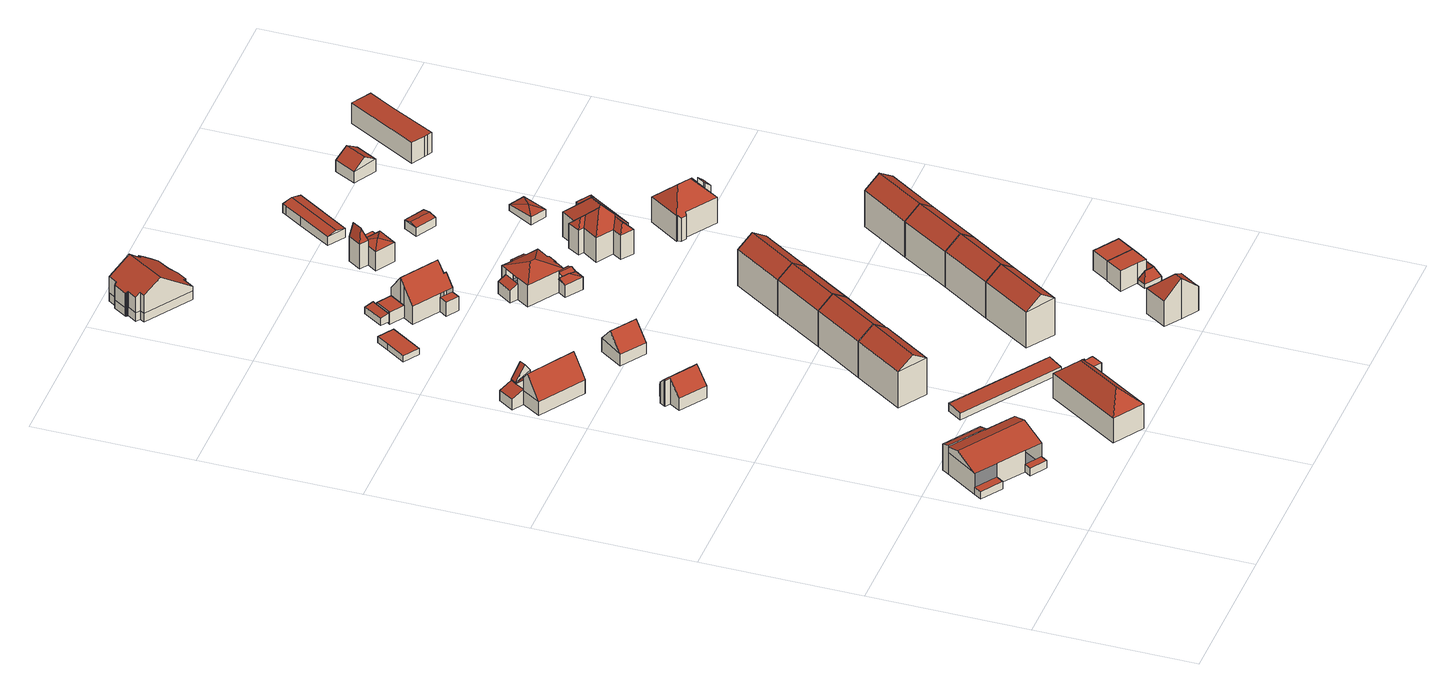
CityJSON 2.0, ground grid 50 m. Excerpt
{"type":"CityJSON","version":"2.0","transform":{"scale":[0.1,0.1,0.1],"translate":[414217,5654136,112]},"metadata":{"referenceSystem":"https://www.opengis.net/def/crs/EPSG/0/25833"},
"CityObjects":{
"building1":{"type":"Building","attributes":{"Gemeindeschluessel":14612000,"Geometrietyp2DReferenz":"3000","function":"31001_9998","roofType":"9999"},"children":["building1-1","building1-2","building1-3","building1-4"]},
"building1-1":{"type":"BuildingPart","attributes":{"Dachtyp_tdc":"tdcPolyFlatRoof","Dachneigung":21.64,"QualitaetDacherkennung":61,"Geometrietyp2DReferenz":"3000","measuredHeight":10.05,"roofType":"2100"},"parents":["building1"],"geometry":[{"type":"MultiSurface","lod":"2","boundaries":[[[0,1,2,3,4,5]],[[1,6,7,2]],[[6,8,9,10,11,7]],[[8,6,1,0]],[[3,2,7,11]]],"semantics":{"surfaces":[{"type":"WallSurface"},{"type":"RoofSurface"},{"type":"GroundSurface"}],"values":[0,0,0,1,2]}}]},
"building1-2":{"type":"BuildingPart","attributes":{"Dachtyp_tdc":"tdcPolyFlatRoof","Dachneigung":0,"QualitaetDacherkennung":67,"Geometrietyp2DReferenz":"3000","measuredHeight":2.66,"roofType":"1000"},"parents":["building1"],"geometry":[{"type":"MultiSurface","lod":"2","boundaries":[[[12,13,14,15]],[[13,16,17,14]],[[16,18,19,17]],[[18,16,13,12]],[[15,14,17,19]]],"semantics":{"surfaces":[{"type":"WallSurface"},{"type":"RoofSurface"},{"type":"GroundSurface"}],"values":[0,0,0,1,2]}}]},
"building1-3":{"type":"BuildingPart","attributes":{"Dachtyp_tdc":"tdcPolyFlatRoof","Dachneigung":0,"QualitaetDacherkennung":64,"Geometrietyp2DReferenz":"3000","measuredHeight":2.66,"roofType":"1000"},"parents":["building1"],"geometry":[{"type":"MultiSurface","lod":"2","boundaries":[[[20,21,22,23]],[[21,24,25,22]],[[24,26,27,25]],[[26,24,21,20]],[[23,22,25,27]]],"semantics":{"surfaces":[{"type":"WallSurface"},{"type":"RoofSurface"},{"type":"GroundSurface"}],"values":[0,0,0,1,2]}}]},
"building1-4":{"type":"BuildingPart","attributes":{"Dachtyp_tdc":"tdcGableRoof","Dachneigung":21.89,"QualitaetDacherkennung":39,"Geometrietyp2DReferenz":"3000","measuredHeight":10.72,"roofType":"3100"},"parents":["building1"],"geometry":[{"type":"MultiSurface","lod":"2","boundaries":[[[28,29,20,23,19,18]],[[30,4,3,27,26]],[[10,31,32,11]],[[31,33,12,15,32]],[[29,28,33,34,35,30]],[[9,5,35,34,36]],[[10,9,36,31]],[[31,36,34,33]],[[30,35,5,4]],[[19,23,27,3,11,32,15]]],"semantics":{"surfaces":[{"type":"WallSurface"},{"type":"RoofSurface"},{"type":"GroundSurface"}],"values":[0,0,0,0,1,1,0,0,0,2]}}]},
"building2":{"type":"Building","attributes":{"Dachtyp_tdc":"tdcFreeFormRoof","Gemeindeschluessel":14612000,"Dachneigung":43.62,"QualitaetDacherkennung":48,"Geometrietyp2DReferenz":"3000","measuredHeight":14.03,"function":"31001_9998","roofType":"5000"},"geometry":[{"type":"Solid","lod":"2","boundaries":[[[[37,38,39,40]],[[38,41,42,39]],[[41,43,44,42]],[[43,45,46,44]],[[45,47,48,46]],[[47,49,50,48]],[[49,51,52,50]],[[51,37,40,52]],[[53,54,55,51,49]],[[56,57,58,53,49,47]],[[56,47,45]],[[57,56,45,43]],[[58,57,43,41]],[[54,53,58,41,38]],[[55,54,38,37]],[[55,37,51]],[[40,39,42,44,46,48,50,52]]]],"semantics":{"surfaces":[{"type":"WallSurface"},{"type":"RoofSurface"},{"type":"GroundSurface"}],"values":[[0,0,0,0,0,0,0,0,1,1,1,1,1,1,1,1,2]]}}]},
"building3":{"type":"Building","attributes":{"Gemeindeschluessel":14612000,"Geometrietyp2DReferenz":"3000","function":"31001_9998","roofType":"9999"},"children":["building3-1","building3-2","building3-3"]},
"building3-1":{"type":"BuildingPart","attributes":{"Dachtyp_tdc":"tdcGableRoof","Dachneigung":53.97,"QualitaetDacherkennung":49,"Geometrietyp2DReferenz":"3000","measuredHeight":11.76,"roofType":"3100"},"parents":["building3"],"geometry":[{"type":"MultiSurface","lod":"2","boundaries":[[[59,60,61,62]],[[63,64,65,66]],[[64,67,68,65]],[[67,69,70,68]],[[69,59,62,70]],[[59,69,71,72,73]],[[74,75,76,77,78,73,72]],[[59,73,78,79,60]],[[63,75,74,64]],[[64,74,72,71,67]],[[67,71,69]],[[62,61,80,66,65,68,70]]],"semantics":{"surfaces":[{"type":"WallSurface"},{"type":"RoofSurface"},{"type":"GroundSurface"}],"values":[0,0,0,0,0,1,1,0,0,0,0,2]}}]},
"building3-2":{"type":"BuildingPart","attributes":{"Dachtyp_tdc":"tdcPolyFlatRoof","Dachneigung":21.35,"QualitaetDacherkennung":67,"Geometrietyp2DReferenz":"3000","measuredHeight":5.19,"roofType":"2100"},"parents":["building3"],"geometry":[{"type":"MultiSurface","lod":"2","boundaries":[[[79,81,82,61,60]],[[81,83,84,82]],[[83,85,86,84]],[[85,83,81,79,77,87]],[[61,82,84,86,80]]],"semantics":{"surfaces":[{"type":"WallSurface"},{"type":"RoofSurface"},{"type":"GroundSurface"}],"values":[0,0,0,1,2]}}]},
"building3-3":{"type":"BuildingPart","attributes":{"Dachtyp_tdc":"tdcGableRoof","Dachneigung":53.32,"QualitaetDacherkennung":65,"Geometrietyp2DReferenz":"3000","measuredHeight":10.28,"roofType":"3100"},"parents":["building3"],"geometry":[{"type":"MultiSurface","lod":"2","boundaries":[[[88,89,90,86,85]],[[89,91,75,63,66,90]],[[89,88,92]],[[88,93,94,92]],[[91,89,92,94]],[[80,86,90,66]],[[93,91,94]]],"semantics":{"surfaces":[{"type":"WallSurface"},{"type":"RoofSurface"},{"type":"GroundSurface"}],"values":[0,0,0,1,1,2,0]}}]},
"building4":{"type":"Building","attributes":{"Dachtyp_tdc":"tdcGableRoof","Gemeindeschluessel":14612000,"Dachneigung":48.61,"QualitaetDacherkennung":79,"Geometrietyp2DReferenz":"3000","measuredHeight":9.31,"function":"31001_9998","roofType":"3100"},"geometry":[{"type":"Solid","lod":"2","boundaries":[[[[95,96,97,98]],[[96,99,100,97]],[[99,101,102,100]],[[101,103,104,102]],[[103,105,106,104]],[[105,107,108,106]],[[107,109,110,108]],[[109,111,112,110]],[[111,113,114,112]],[[113,95,98,114]],[[109,107,105,103,101,99]],[[99,96,95,113,111,109]],[[98,97,100,102,104,106,108,110,112,114]]]],"semantics":{"surfaces":[{"type":"WallSurface"},{"type":"RoofSurface"},{"type":"GroundSurface"}],"values":[[0,0,0,0,0,0,0,0,0,0,1,1,2]]}}]},
"building5":{"type":"Building","attributes":{"Gemeindeschluessel":14612000,"Dachtyp_tdc":"tdcPolyFlatRoof","Dachneigung":5.42,"QualitaetDacherkennung":60,"Geometrietyp2DReferenz":"3000","measuredHeight":2.75,"function":"31001_2463","roofType":"2100"},"geometry":[{"type":"Solid","lod":"2","boundaries":[[[[115,116,117,118]],[[116,119,120,117]],[[119,121,122,120]],[[121,115,118,122]],[[121,119,116,115]],[[118,117,120,122]]]],"semantics":{"surfaces":[{"type":"WallSurface"},{"type":"RoofSurface"},{"type":"GroundSurface"}],"values":[[0,0,0,0,1,2]]}}]},
"building6":{"type":"Building","attributes":{"Dachtyp_tdc":"tdcGableRoof","Gemeindeschluessel":14612000,"Dachneigung":35,"QualitaetDacherkennung":77,"Geometrietyp2DReferenz":"3000","measuredHeight":16.32,"function":"31001_9998","roofType":"3100"},"geometry":[{"type":"Solid","lod":"2","boundaries":[[[[123,124,125,126]],[[124,127,128,125]],[[127,129,130,128]],[[129,123,126,130]],[[127,124,131]],[[123,129,132]],[[124,123,132,131]],[[129,127,131,132]],[[126,125,128,130]]]],"semantics":{"surfaces":[{"type":"WallSurface"},{"type":"RoofSurface"},{"type":"GroundSurface"}],"values":[[0,0,0,0,0,0,1,1,2]]}}]},
"building7":{"type":"Building","attributes":{"Dachtyp_tdc":"tdcPolyFlatRoof","Gemeindeschluessel":14612000,"Dachneigung":0,"QualitaetDacherkennung":37,"Geometrietyp2DReferenz":"3000","measuredHeight":2.14,"function":"31001_9998","roofType":"1000"},"geometry":[{"type":"Solid","lod":"2","boundaries":[[[[133,134,135,136]],[[134,137,138,135]],[[137,139,140,138]],[[139,141,142,140]],[[141,133,136,142]],[[141,139,137,134,133]],[[136,135,138,140,142]]]],"semantics":{"surfaces":[{"type":"WallSurface"},{"type":"RoofSurface"},{"type":"GroundSurface"}],"values":[[0,0,0,0,0,1,2]]}}]},
"building8":{"type":"Building","attributes":{"Dachtyp_tdc":"tdcGableRoof","Gemeindeschluessel":14612000,"Dachneigung":35.29,"QualitaetDacherkennung":79,"Geometrietyp2DReferenz":"3000","measuredHeight":16.32,"function":"31001_9998","roofType":"3100"},"geometry":[{"type":"Solid","lod":"2","boundaries":[[[[124,143,144,125]],[[143,145,146,144]],[[145,147,128,146]],[[147,124,125,128]],[[145,143,148]],[[124,147,131]],[[143,124,131,148]],[[147,145,148,131]],[[125,144,146,128]]]],"semantics":{"surfaces":[{"type":"WallSurface"},{"type":"RoofSurface"},{"type":"GroundSurface"}],"values":[[0,0,0,0,0,0,1,1,2]]}}]},
"building9":{"type":"Building","attributes":{"Dachtyp_tdc":"tdcGableRoof","Gemeindeschluessel":14612000,"Dachneigung":50.02,"QualitaetDacherkennung":78,"Geometrietyp2DReferenz":"3000","measuredHeight":9.67,"function":"31001_9998","roofType":"3100"},"geometry":[{"type":"Solid","lod":"2","boundaries":[[[[149,150,151,152]],[[150,153,154,151]],[[153,155,156,154]],[[155,149,152,156]],[[153,150,157]],[[149,155,158]],[[150,149,158,157]],[[155,153,157,158]],[[152,151,154,156]]]],"semantics":{"surfaces":[{"type":"WallSurface"},{"type":"RoofSurface"},{"type":"GroundSurface"}],"values":[[0,0,0,0,0,0,1,1,2]]}}]},
"building10":{"type":"Building","attributes":{"Dachtyp_tdc":"tdcPolyFlatRoof","Gemeindeschluessel":14612000,"Dachneigung":10.83,"QualitaetDacherkennung":36,"Geometrietyp2DReferenz":"3000","measuredHeight":2.9,"function":"31001_9998","roofType":"2100"},"geometry":[{"type":"Solid","lod":"2","boundaries":[[[[159,160,161,162]],[[160,163,164,161]],[[163,165,166,164]],[[165,167,168,166]],[[167,159,162,168]],[[167,165,163,160,159]],[[162,161,164,166,168]]]],"semantics":{"surfaces":[{"type":"WallSurface"},{"type":"RoofSurface"},{"type":"GroundSurface"}],"values":[[0,0,0,0,0,1,2]]}}]},
"building11":{"type":"Building","attributes":{"Dachtyp_tdc":"tdcGableRoof","Gemeindeschluessel":14612000,"Dachneigung":35.38,"QualitaetDacherkennung":79,"Geometrietyp2DReferenz":"3000","measuredHeight":16.32,"function":"31001_9998","roofType":"3100"},"geometry":[{"type":"Solid","lod":"2","boundaries":[[[[169,146,144,170]],[[171,145,146,169]],[[145,143,144,146]],[[143,172,170,144]],[[172,171,169,170]],[[143,145,173]],[[171,172,174]],[[145,171,174,173]],[[172,143,173,174]]]],"semantics":{"surfaces":[{"type":"GroundSurface"},{"type":"WallSurface"},{"type":"RoofSurface"}],"values":[[0,1,1,1,1,1,1,2,2]]}}]},
"building12":{"type":"Building","attributes":{"Dachtyp_tdc":"tdcGableRoof","Gemeindeschluessel":14612000,"Dachneigung":34.82,"QualitaetDacherkennung":77,"Geometrietyp2DReferenz":"3000","measuredHeight":16.38,"function":"31001_9998","roofType":"3100"},"geometry":[{"type":"Solid","lod":"2","boundaries":[[[[175,176,177,178]],[[176,179,180,177]],[[179,181,182,180]],[[181,175,178,182]],[[179,176,183]],[[175,181,184]],[[176,175,184,183]],[[181,179,183,184]],[[178,177,180,182]]]],"semantics":{"surfaces":[{"type":"WallSurface"},{"type":"RoofSurface"},{"type":"GroundSurface"}],"values":[[0,0,0,0,0,0,1,1,2]]}}]},
"building13":{"type":"Building","attributes":{"Dachtyp_tdc":"tdcPolyFlatRoof","Gemeindeschluessel":14612000,"Dachneigung":0,"QualitaetDacherkennung":72,"Geometrietyp2DReferenz":"3000","measuredHeight":4.25,"function":"31001_9998","roofType":"1000"},"geometry":[{"type":"Solid","lod":"2","boundaries":[[[[185,186,187,188]],[[186,189,190,187]],[[189,191,192,190]],[[191,193,194,192]],[[193,185,188,194]],[[193,191,189,186,185]],[[188,187,190,192,194]]]],"semantics":{"surfaces":[{"type":"WallSurface"},{"type":"RoofSurface"},{"type":"GroundSurface"}],"values":[[0,0,0,0,0,1,2]]}}]},
"building14":{"type":"Building","attributes":{"Dachtyp_tdc":"tdcFreeFormRoof","Gemeindeschluessel":14612000,"Dachneigung":36.33,"QualitaetDacherkennung":26,"Geometrietyp2DReferenz":"3000","measuredHeight":13.09,"function":"31001_9998","roofType":"5000"},"geometry":[{"type":"Solid","lod":"2","boundaries":[[[[195,196,197,198]],[[198,197,199,200]],[[199,201,200]],[[200,201,202,203]],[[203,202,204,205]],[[204,206,205]],[[205,206,207,208]],[[208,207,209,210]],[[209,211,210]],[[210,211,212,213]],[[213,212,214,215]],[[215,214,216,217]],[[216,218,217]],[[217,218,219,220]],[[220,219,221,222]],[[221,223,222]],[[222,223,224,225]],[[225,224,226,227]],[[227,226,228,229]],[[228,230,229]],[[229,230,231,232]],[[232,231,233,234]],[[234,233,235,236]],[[236,235,237,238]],[[238,237,239,240]],[[240,239,241,242]],[[241,243,242]],[[242,243,244,245]],[[245,244,246,247,248]],[[249,250,251]],[[252,253,250,249]],[[254,255,256,257]],[[258,255,254]],[[248,247,259,260]],[[260,259,261,262]],[[262,261,263,264]],[[264,263,253,252]],[[265,266,267,268,269,270,271,272,273,274,275,276,277,278,279,280,281,282,283,284,285,286,287,288,289,290,291,292,293,294,295,296,297,298,299]],[[245,248,266,265]],[[248,260,267,266]],[[260,262,268,267]],[[262,264,269,268]],[[264,252,270,269]],[[252,249,271,270]],[[249,251,272,271]],[[251,258,273,272]],[[258,254,274,273]],[[254,257,275,274]],[[257,300,276,275]],[[300,301,277,276]],[[301,302,278,277]],[[302,195,279,278]],[[195,198,280,279]],[[198,200,281,280]],[[200,203,282,281]],[[203,205,283,282]],[[205,208,284,283]],[[208,210,285,284]],[[210,213,286,285]],[[213,215,287,286]],[[215,217,288,287]],[[217,220,289,288]],[[220,222,290,289]],[[222,225,291,290]],[[225,227,292,291]],[[227,229,293,292]],[[229,232,294,293]],[[232,234,295,294]],[[234,236,296,295]],[[236,238,297,296]],[[238,240,298,297]],[[240,242,299,298]],[[242,245,265,299]],[[253,263,261,259,247,246,303,256,255,258,251,250]],[[246,244,243,241,239,237,235,233,231,230,228,226,224,223,221,219,218,216,214,212,211,209,207,206,204,202,201,199,197,196,304,305,306,303]],[[300,306,305,301]],[[257,256,303,306,300]],[[301,305,304,302]],[[302,304,196,195]]]],"semantics":{"surfaces":[{"type":"WallSurface"},{"type":"GroundSurface"},{"type":"RoofSurface"}],"values":[[0,0,0,0,0,0,0,0,0,0,0,0,0,0,0,0,0,0,0,0,0,0,0,0,0,0,0,0,0,0,0,0,0,0,0,0,0,1,0,0,0,0,0,0,0,0,0,0,0,0,0,0,0,0,0,0,0,0,0,0,0,0,0,0,0,0,0,0,0,0,0,0,0,2,2,0,0,0,0]]}}]},
"building15":{"type":"Building","attributes":{"Gemeindeschluessel":14612000,"Geometrietyp2DReferenz":"3000","function":"31001_9998","roofType":"9999"},"children":["building15-1","building15-2"]},
"building15-1":{"type":"BuildingPart","attributes":{"Dachtyp_tdc":"tdcPolyFlatRoof","Dachneigung":0,"QualitaetDacherkennung":64,"Geometrietyp2DReferenz":"3000","measuredHeight":4.86,"roofType":"1000"},"parents":["building15"],"geometry":[{"type":"MultiSurface","lod":"2","boundaries":[[[307,308,309,310]],[[308,311,312,309]],[[311,313,314,312]],[[313,311,308,307]],[[310,309,312,314]]],"semantics":{"surfaces":[{"type":"WallSurface"},{"type":"RoofSurface"},{"type":"GroundSurface"}],"values":[0,0,0,1,2]}}]},
"building15-2":{"type":"BuildingPart","attributes":{"Dachtyp_tdc":"tdcGableRoof","Dachneigung":51.61,"QualitaetDacherkennung":69,"Geometrietyp2DReferenz":"3000","measuredHeight":13.32,"roofType":"3100"},"parents":["building15"],"geometry":[{"type":"MultiSurface","lod":"2","boundaries":[[[315,316,317,314,313]],[[316,318,319,317]],[[318,320,321,319]],[[320,322,323,321]],[[322,324,325,323]],[[324,326,327,325]],[[326,328,329,327]],[[328,330,331,329]],[[330,332,307,310,331]],[[326,324,322,320]],[[320,318,316,315,332,330,328,326]],[[310,314,317,319,321,323,325,327,329,331]]],"semantics":{"surfaces":[{"type":"WallSurface"},{"type":"RoofSurface"},{"type":"GroundSurface"}],"values":[0,0,0,0,0,0,0,0,0,1,1,2]}}]},
"building16":{"type":"Building","attributes":{"Gemeindeschluessel":14612000,"Geometrietyp2DReferenz":"3000","function":"31001_9998","roofType":"9999"},"children":["building16-1","building16-2"]},
"building16-1":{"type":"BuildingPart","attributes":{"Dachtyp_tdc":"tdcHipAndGableRoof","Dachneigung":46.72,"QualitaetDacherkennung":50,"Geometrietyp2DReferenz":"3000","measuredHeight":14.27,"roofType":"5000"},"parents":["building16"],"geometry":[{"type":"MultiSurface","lod":"2","boundaries":[[[333,334,335,336]],[[334,337,338,335]],[[337,339,340,338]],[[339,341,342,340]],[[341,343,344,345,342]],[[346,347,348,349,350]],[[347,333,336,348]],[[343,341,339,337,351]],[[337,334,333,351]],[[333,347,346,343,351]],[[336,335,338,340,342,345,349,348]]],"semantics":{"surfaces":[{"type":"WallSurface"},{"type":"RoofSurface"},{"type":"GroundSurface"}],"values":[0,0,0,0,0,0,0,1,1,1,2]}}]},
"building16-2":{"type":"BuildingPart","attributes":{"Dachtyp_tdc":"tdcFreeFormRoof","Dachneigung":65.47,"QualitaetDacherkennung":23,"Geometrietyp2DReferenz":"3000","measuredHeight":7.5,"roofType":"5000"},"parents":["building16"],"geometry":[{"type":"MultiSurface","lod":"2","boundaries":[[[344,352,353,345]],[[352,354,355,353]],[[354,350,349,355]],[[356,350,354]],[[357,356,354,352]],[[357,352,344]],[[356,357,344,350]],[[345,353,355,349]]],"semantics":{"surfaces":[{"type":"WallSurface"},{"type":"RoofSurface"},{"type":"GroundSurface"}],"values":[0,0,0,1,1,0,1,2]}}]},
"building17":{"type":"Building","attributes":{"Dachtyp_tdc":"tdcGableRoof","Gemeindeschluessel":14612000,"Dachneigung":35.03,"QualitaetDacherkennung":77,"Geometrietyp2DReferenz":"3000","measuredHeight":16.3,"function":"31001_9998","roofType":"3100"},"geometry":[{"type":"Solid","lod":"2","boundaries":[[[[170,358,359,169]],[[171,360,361,174]],[[362,363,358,170]],[[363,360,359,358]],[[360,171,169,359]],[[171,362,170,169]],[[360,363,361]],[[362,171,174]],[[363,362,174,361]]]],"semantics":{"surfaces":[{"type":"GroundSurface"},{"type":"RoofSurface"},{"type":"WallSurface"}],"values":[[0,1,2,2,2,2,2,2,1]]}}]},
"building18":{"type":"Building","attributes":{"Gemeindeschluessel":14612000,"Geometrietyp2DReferenz":"3000","function":"31001_9998","roofType":"9999"},"children":["building18-1","building18-2","building18-3","building18-4","building18-5"]},
"building18-1":{"type":"BuildingPart","attributes":{"Dachtyp_tdc":"tdcPolyFlatRoof","Dachneigung":23.14,"QualitaetDacherkennung":36,"Geometrietyp2DReferenz":"3000","measuredHeight":5.5,"roofType":"2100"},"parents":["building18"],"geometry":[{"type":"MultiSurface","lod":"2","boundaries":[[[364,365,366,367]],[[365,368,369,366]],[[368,370,371,369]],[[370,368,365,364]],[[367,366,369,371]]],"semantics":{"surfaces":[{"type":"WallSurface"},{"type":"RoofSurface"},{"type":"GroundSurface"}],"values":[0,0,0,1,2]}}]},
"building18-2":{"type":"BuildingPart","attributes":{"Dachtyp_tdc":"tdcPolyFlatRoof","Dachneigung":22.32,"QualitaetDacherkennung":56,"Geometrietyp2DReferenz":"3000","measuredHeight":7.56,"roofType":"2100"},"parents":["building18"],"geometry":[{"type":"MultiSurface","lod":"2","boundaries":[[[372,373,374,375]],[[373,376,377,374]],[[376,378,379,377]],[[378,376,373,372]],[[375,374,377,379]]],"semantics":{"surfaces":[{"type":"WallSurface"},{"type":"RoofSurface"},{"type":"GroundSurface"}],"values":[0,0,0,1,2]}}]},
"building18-3":{"type":"BuildingPart","attributes":{"Dachtyp_tdc":"tdcHipRoof","Dachneigung":22.09,"QualitaetDacherkennung":84,"Geometrietyp2DReferenz":"3000","measuredHeight":9.96,"roofType":"3200"},"parents":["building18"],"geometry":[{"type":"MultiSurface","lod":"2","boundaries":[[[380,381,382,371,370]],[[381,372,375,382]],[[383,384,379,378]],[[383,385,386,384]],[[385,387,388,386]],[[387,389,390,388]],[[389,391,392,390]],[[391,393,394,395,392]],[[396,397,398,399,400]],[[397,401,364,367,398]],[[402,393,391,389,387,385,383,403]],[[381,380,401,397,404]],[[383,378,372,381,404,403]],[[397,396,402,403,404]],[[367,371,382,375,379,384,386,388,390,392,395,405,399,398]]],"semantics":{"surfaces":[{"type":"WallSurface"},{"type":"RoofSurface"},{"type":"GroundSurface"}],"values":[0,0,0,0,0,0,0,0,0,0,1,1,1,1,2]}}]},
"building18-4":{"type":"BuildingPart","attributes":{"Dachtyp_tdc":"tdcHipAndGableRoof","Dachneigung":22.2,"QualitaetDacherkennung":37,"Geometrietyp2DReferenz":"3000","measuredHeight":5.46,"roofType":"5000"},"parents":["building18"],"geometry":[{"type":"MultiSurface","lod":"2","boundaries":[[[406,407,408,409,410]],[[407,411,412,408]],[[411,400,399,412]],[[407,406,413]],[[400,411,414]],[[406,415,400,414,413]],[[411,407,413,414]],[[399,405,409,408,412]]],"semantics":{"surfaces":[{"type":"WallSurface"},{"type":"RoofSurface"},{"type":"GroundSurface"}],"values":[0,0,0,1,0,1,1,2]}}]},
"building18-5":{"type":"BuildingPart","attributes":{"Dachtyp_tdc":"tdcGableRoof","Dachneigung":20.45,"QualitaetDacherkennung":31,"Geometrietyp2DReferenz":"3000","measuredHeight":4.97,"roofType":"3100"},"parents":["building18"],"geometry":[{"type":"MultiSurface","lod":"2","boundaries":[[[394,416,417,395]],[[416,410,409,417]],[[410,416,418]],[[416,394,419,418]],[[420,410,418,419]],[[395,417,409,405]]],"semantics":{"surfaces":[{"type":"WallSurface"},{"type":"RoofSurface"},{"type":"GroundSurface"}],"values":[0,0,0,1,1,2]}}]},
"building19":{"type":"Building","attributes":{"Dachtyp_tdc":"tdcGableRoof","Gemeindeschluessel":14612000,"Dachneigung":35.13,"QualitaetDacherkennung":80,"Geometrietyp2DReferenz":"3000","measuredHeight":16.4,"function":"31001_9998","roofType":"3100"},"geometry":[{"type":"Solid","lod":"2","boundaries":[[[[176,421,422,177]],[[421,423,424,422]],[[423,179,180,424]],[[179,176,177,180]],[[423,421,425]],[[176,179,183]],[[421,176,183,425]],[[179,423,425,183]],[[177,422,424,180]]]],"semantics":{"surfaces":[{"type":"WallSurface"},{"type":"RoofSurface"},{"type":"GroundSurface"}],"values":[[0,0,0,0,0,0,1,1,2]]}}]},
"building20":{"type":"Building","attributes":{"Dachtyp_tdc":"tdcPolyFlatRoof","Gemeindeschluessel":14612000,"Dachneigung":0,"QualitaetDacherkennung":74,"Geometrietyp2DReferenz":"3000","measuredHeight":7.1,"function":"31001_9998","roofType":"1000"},"geometry":[{"type":"Solid","lod":"2","boundaries":[[[[426,427,428,429]],[[427,430,431,428]],[[430,432,433,431]],[[432,434,435,433]],[[434,436,437,435]],[[436,426,429,437]],[[436,434,432,430,427,426]],[[429,428,431,433,435,437]]]],"semantics":{"surfaces":[{"type":"WallSurface"},{"type":"RoofSurface"},{"type":"GroundSurface"}],"values":[[0,0,0,0,0,0,1,2]]}}]},
"building21":{"type":"Building","attributes":{"Dachtyp_tdc":"tdcFreeFormRoof","Gemeindeschluessel":14612000,"Dachneigung":64.81,"QualitaetDacherkennung":11,"Geometrietyp2DReferenz":"3000","measuredHeight":4.9,"function":"31001_9998","roofType":"5000"},"geometry":[{"type":"Solid","lod":"2","boundaries":[[[[438,439,440,441]],[[439,442,443,440]],[[442,444,445,443]],[[444,446,447,445]],[[446,448,449,447]],[[448,438,441,449]],[[450,451,448,446]],[[450,446,444]],[[451,450,444,442]],[[452,451,442,439]],[[452,439,438]],[[451,452,438,448]],[[441,440,443,445,447,449]]]],"semantics":{"surfaces":[{"type":"WallSurface"},{"type":"RoofSurface"},{"type":"GroundSurface"}],"values":[[0,0,0,0,0,0,1,1,1,1,1,1,2]]}}]},
"building22":{"type":"Building","attributes":{"Gemeindeschluessel":14612000,"Geometrietyp2DReferenz":"3000","function":"31001_9998","roofType":"9999"},"children":["building22-1","building22-2","building22-3"]},
"building22-1":{"type":"BuildingPart","attributes":{"Dachtyp_tdc":"tdcFreeFormRoof","Dachneigung":70.18,"QualitaetDacherkennung":13,"Geometrietyp2DReferenz":"3000","measuredHeight":12.86,"roofType":"5000"},"parents":["building22"],"geometry":[{"type":"MultiSurface","lod":"2","boundaries":[[[453,454,455,456,457]],[[454,458,459,455]],[[458,460,461,462,459]],[[463,460,458]],[[464,463,458,454]],[[464,454,453]],[[463,464,453,460]],[[456,455,459,462,465]]],"semantics":{"surfaces":[{"type":"WallSurface"},{"type":"RoofSurface"},{"type":"GroundSurface"}],"values":[0,0,0,0,1,1,1,2]}}]},
"building22-2":{"type":"BuildingPart","attributes":{"Dachtyp_tdc":"tdcTentRoof","Dachneigung":17.98,"QualitaetDacherkennung":74,"Geometrietyp2DReferenz":"3000","measuredHeight":7.81,"roofType":"3500"},"parents":["building22"],"geometry":[{"type":"MultiSurface","lod":"2","boundaries":[[[457,466,467]],[[468,456,465,469,470,471]],[[472,457,456,468]],[[473,474,470,469,475]],[[474,476,471,470]],[[476,472,468,471]],[[472,476,477]],[[466,457,472,477]],[[478,479,466,477]],[[476,478,477]],[[473,479,478,474]],[[467,466,479,473]],[[474,478,476]]],"semantics":{"surfaces":[{"type":"WallSurface"},{"type":"GroundSurface"},{"type":"RoofSurface"}],"values":[0,1,0,0,0,0,2,2,2,2,0,0,0]}}]},
"building22-3":{"type":"BuildingPart","attributes":{"Dachtyp_tdc":"tdcFreeFormRoof","Dachneigung":40.06,"QualitaetDacherkennung":35,"Geometrietyp2DReferenz":"3000","measuredHeight":7.22,"roofType":"5000"},"parents":["building22"],"geometry":[{"type":"MultiSurface","lod":"2","boundaries":[[[461,480,481,462]],[[480,475,469,481]],[[482,475,480]],[[483,482,480,461]],[[483,461,484]],[[482,483,484,475]],[[465,462,481,469]]],"semantics":{"surfaces":[{"type":"WallSurface"},{"type":"RoofSurface"},{"type":"GroundSurface"}],"values":[0,0,1,1,1,1,2]}}]},
"building23":{"type":"Building","attributes":{"Dachtyp_tdc":"tdcGableRoof","Gemeindeschluessel":14612000,"Dachneigung":35.18,"QualitaetDacherkennung":80,"Geometrietyp2DReferenz":"3000","measuredHeight":16.38,"function":"31001_9998","roofType":"3100"},"geometry":[{"type":"Solid","lod":"2","boundaries":[[[[485,486,487,488]],[[486,423,424,487]],[[423,421,422,424]],[[486,485,489]],[[421,423,425]],[[485,421,425,489]],[[423,486,489,425]],[[422,488,487,424]],[[421,485,488,422]]]],"semantics":{"surfaces":[{"type":"WallSurface"},{"type":"RoofSurface"},{"type":"GroundSurface"}],"values":[[0,0,0,0,0,1,1,2,0]]}}]},
"building24":{"type":"Building","attributes":{"Dachtyp_tdc":"tdcPolyFlatRoof","Gemeindeschluessel":14612000,"Dachneigung":0,"QualitaetDacherkennung":74,"Geometrietyp2DReferenz":"3000","measuredHeight":6.79,"function":"31001_9998","roofType":"1000"},"geometry":[{"type":"Solid","lod":"2","boundaries":[[[[430,427,490,491]],[[427,492,493,490]],[[492,494,495,493]],[[494,496,497,495]],[[496,498,499,497]],[[498,430,491,499]],[[498,496,494,492,427,430]],[[491,490,493,495,497,499]]]],"semantics":{"surfaces":[{"type":"WallSurface"},{"type":"RoofSurface"},{"type":"GroundSurface"}],"values":[[0,0,0,0,0,0,1,2]]}}]},
"building25":{"type":"Building","attributes":{"Dachtyp_tdc":"tdcFreeFormRoof","Gemeindeschluessel":14612000,"Dachneigung":45.79,"QualitaetDacherkennung":27,"Geometrietyp2DReferenz":"3000","measuredHeight":14.46,"function":"31001_9998","roofType":"5000"},"geometry":[{"type":"Solid","lod":"2","boundaries":[[[[500,501,502,503]],[[501,504,505,502]],[[504,506,507,505]],[[506,508,509,507]],[[508,510,511,509]],[[510,512,513,511]],[[512,514,515,513]],[[514,516,517,515]],[[516,518,519,517]],[[518,520,521,519]],[[522,523,524,525,518,516]],[[522,516,514]],[[523,522,514,512]],[[524,523,512,510]],[[526,527,525,524,510,508]],[[528,529,530,526,508,506]],[[528,506,504]],[[529,528,504,501]],[[530,529,501,500]],[[531,532,533]],[[534,532,531]],[[535,500,532,534]],[[535,526,500]],[[526,535,527]],[[500,526,530]],[[531,533,536]],[[534,531,536,537]],[[535,534,537,520]],[[525,527,535,520,518]],[[521,538,539,540,541,503,502,505,507,509,511,513,515,517,519]],[[520,537,538,521]],[[537,536,539,538]],[[536,533,540,539]],[[533,532,541,540]],[[532,500,503,541]]]],"semantics":{"surfaces":[{"type":"WallSurface"},{"type":"RoofSurface"},{"type":"GroundSurface"}],"values":[[0,0,0,0,0,0,0,0,0,0,1,1,1,1,1,1,1,1,1,1,1,1,1,1,1,1,1,1,1,2,0,0,0,0,0]]}}]},
"building26":{"type":"Building","attributes":{"Dachtyp_tdc":"tdcGableRoof","Gemeindeschluessel":14612000,"Dachneigung":11.47,"QualitaetDacherkennung":63,"Geometrietyp2DReferenz":"3000","measuredHeight":3.81,"function":"31001_9998","roofType":"3100"},"geometry":[{"type":"Solid","lod":"2","boundaries":[[[[542,543,544,545]],[[543,546,547,544]],[[546,548,549,547]],[[548,550,551,549]],[[550,552,553,551]],[[552,542,545,553]],[[546,543,542,552,554,555]],[[550,548,555,554]],[[554,552,550]],[[546,555,548]],[[545,544,547,549,551,553]]]],"semantics":{"surfaces":[{"type":"WallSurface"},{"type":"RoofSurface"},{"type":"GroundSurface"}],"values":[[0,0,0,0,0,0,1,1,0,0,2]]}}]},
"building27":{"type":"Building","attributes":{"Dachtyp_tdc":"tdcGableRoof","Gemeindeschluessel":14612000,"Dachneigung":35.2,"QualitaetDacherkennung":78,"Geometrietyp2DReferenz":"3000","measuredHeight":16.41,"function":"31001_9998","roofType":"3100"},"geometry":[{"type":"Solid","lod":"2","boundaries":[[[[485,556,557,488]],[[556,558,559,557]],[[558,486,487,559]],[[486,485,488,487]],[[558,556,560]],[[485,486,489]],[[556,485,489,560]],[[486,558,560,489]],[[488,557,559,487]]]],"semantics":{"surfaces":[{"type":"WallSurface"},{"type":"RoofSurface"},{"type":"GroundSurface"}],"values":[[0,0,0,0,0,0,1,1,2]]}}]},
"building28":{"type":"Building","attributes":{"Dachtyp_tdc":"tdcGableRoof","Gemeindeschluessel":14612000,"Dachneigung":13.14,"QualitaetDacherkennung":75,"Geometrietyp2DReferenz":"3000","measuredHeight":3.6,"function":"31001_9998","roofType":"3100"},"geometry":[{"type":"Solid","lod":"2","boundaries":[[[[561,562,563,564]],[[562,565,566,563]],[[565,567,568,566]],[[567,561,564,568]],[[565,562,569]],[[561,567,570]],[[562,561,570,569]],[[567,565,569,570]],[[564,563,566,568]]]],"semantics":{"surfaces":[{"type":"WallSurface"},{"type":"RoofSurface"},{"type":"GroundSurface"}],"values":[[0,0,0,0,0,0,1,1,2]]}}]},
"building29":{"type":"Building","attributes":{"Gemeindeschluessel":14612000,"Geometrietyp2DReferenz":"3000","function":"31001_9998","roofType":"9999"},"children":["building29-1","building29-2"]},
"building29-1":{"type":"BuildingPart","attributes":{"Dachtyp_tdc":"tdcHipRoof","Dachneigung":44.34,"QualitaetDacherkennung":69,"Geometrietyp2DReferenz":"3000","measuredHeight":14.55,"roofType":"3200"},"parents":["building29"],"geometry":[{"type":"MultiSurface","lod":"2","boundaries":[[[571,572,573,574]],[[572,575,576,573]],[[575,577,578,576]],[[577,579,580,578]],[[579,581,582,580]],[[583,584,585,586]],[[584,587,588,585]],[[587,589,590,588]],[[589,571,574,590]],[[584,583,581,579,591]],[[577,575,592]],[[579,577,592,591]],[[575,572,571,589,587,584,591,592]],[[574,573,576,578,580,582,586,585,588,590]]],"semantics":{"surfaces":[{"type":"WallSurface"},{"type":"RoofSurface"},{"type":"GroundSurface"}],"values":[0,0,0,0,0,0,0,0,0,1,1,1,1,2]}}]},
"building29-2":{"type":"BuildingPart","attributes":{"Dachtyp_tdc":"tdcPolyFlatRoof","Dachneigung":41.99,"QualitaetDacherkennung":36,"Geometrietyp2DReferenz":"3000","measuredHeight":10.84,"roofType":"2100"},"parents":["building29"],"geometry":[{"type":"MultiSurface","lod":"2","boundaries":[[[593,594,595,582,581]],[[594,596,597,595]],[[596,598,583,586,597]],[[598,596,594,593]],[[582,595,597,586]]],"semantics":{"surfaces":[{"type":"WallSurface"},{"type":"RoofSurface"},{"type":"GroundSurface"}],"values":[0,0,0,1,2]}}]},
"building30":{"type":"Building","attributes":{"Dachtyp_tdc":"tdcTentRoof","Gemeindeschluessel":14612000,"Dachneigung":14.91,"QualitaetDacherkennung":80,"Geometrietyp2DReferenz":"3000","measuredHeight":3.53,"function":"31001_9998","roofType":"3500"},"geometry":[{"type":"Solid","lod":"2","boundaries":[[[[599,600,601,602]],[[600,603,604,601]],[[603,605,606,604]],[[605,599,602,606]],[[600,599,607]],[[603,600,607]],[[605,603,607]],[[599,605,607]],[[602,601,604,606]]]],"semantics":{"surfaces":[{"type":"WallSurface"},{"type":"RoofSurface"},{"type":"GroundSurface"}],"values":[[0,0,0,0,1,1,1,1,2]]}}]},
"building31":{"type":"Building","attributes":{"Dachtyp_tdc":"tdcGableRoof","Gemeindeschluessel":14612000,"Dachneigung":36.58,"QualitaetDacherkennung":44,"Geometrietyp2DReferenz":"3000","measuredHeight":7.08,"function":"31001_9998","roofType":"3100"},"geometry":[{"type":"Solid","lod":"2","boundaries":[[[[608,609,610,611]],[[609,612,613,610]],[[612,614,615,613]],[[614,608,611,615]],[[612,609,616]],[[608,614,617]],[[609,608,617,616]],[[614,612,616,617]],[[611,610,613,615]]]],"semantics":{"surfaces":[{"type":"WallSurface"},{"type":"RoofSurface"},{"type":"GroundSurface"}],"values":[[0,0,0,0,0,0,1,1,2]]}}]},
"building32":{"type":"Building","attributes":{"Dachtyp_tdc":"tdcPolyFlatRoof","Gemeindeschluessel":14612000,"Dachneigung":2.58,"QualitaetDacherkennung":82,"Geometrietyp2DReferenz":"3000","measuredHeight":7.38,"function":"31001_9998","roofType":"2100"},"geometry":[{"type":"Solid","lod":"2","boundaries":[[[[618,619,620,621,622,623,624]],[[625,626,627,628,629,630,631]],[[623,622,627,626]],[[622,621,628,627]],[[621,620,629,628]],[[620,619,630,629]],[[619,618,631,630]],[[618,624,625,631]],[[624,623,626,625]]]],"semantics":{"surfaces":[{"type":"RoofSurface"},{"type":"GroundSurface"},{"type":"WallSurface"}],"values":[[0,1,2,2,2,2,2,2,2]]}}]}
},
"vertices":[
[128,465,108],[141,485,99],[141,485,8],[128,465,8],[128,465,83],[128,465,103],[254,411,99],[254,411,8],[240,391,108],[240,391,103],[240,391,83],[240,391,8],
[258,229,34],[245,209,34],[245,209,8],[258,229,8],[195,242,34],[195,242,8],[208,262,34],[208,262,8],
[125,317,34],[110,295,34],[110,295,8],[125,317,8],[44,339,34],[44,339,8],[59,361,34],[59,361,8],
[208,262,83],[125,317,83],[59,361,83],[327,333,83],[327,333,8],[258,229,83],[303,296,115],[103,428,115],[327,333,103],
[418,70,95],[566,300,95],[566,300,8],[418,70,8],[660,239,95],[660,239,8],[657,233,95],[657,233,8],[678,220,95],[678,220,8],[657,186,95],[657,186,8],[634,201,95],[634,201,8],[511,10,95],[511,10,8],[627,233,117],[582,223,148],[494,86,148],[653,213,114],[629,227,114],[628,232,117],
[7,1648,64],[43,1706,64],[43,1706,16],[7,1648,16],[107,1707,64],[205,1645,64],[205,1645,16],[107,1707,16],[158,1571,64],[158,1571,16],[149,1558,64],[149,1558,16],[158,1571,86],[177,1601,134],[34,1691,134],[205,1645,67],[107,1707,67],[62,1736,67],[61,1735,68],[43,1706,112],[43,1706,68],[62,1736,16],
[8,1728,52],[8,1728,16],[39,1776,52],[39,1776,16],[74,1754,68],[74,1754,16],[62,1736,68],
[74,1754,73],[119,1726,93],[119,1726,16],[107,1707,93],[103,1736,119],[62,1736,73],[91,1717,119],
[178,1313,106],[162,1323,106],[162,1323,17],[178,1313,17],[164,1326,110],[164,1326,17],[174,1341,90],[174,1341,17],[190,1331,90],[190,1331,17],[205,1354,59],[205,1354,17],[287,1299,59],[287,1299,17],[263,1262,110],[263,1262,17],[238,1224,60],[238,1224,17],[156,1279,60],[156,1279,17],
[364,509,45],[394,553,50],[394,553,23],[364,509,23],[695,354,50],[695,354,23],[666,309,45],[666,309,23],
[359,692,151],[460,846,151],[460,846,25],[359,692,25],[545,790,154],[545,790,25],[444,636,154],[444,636,25],[504,817,188],[403,663,188],
[231,2159,42],[167,2060,42],[167,2060,21],[231,2159,21],[119,2092,42],[119,2092,21],[158,2152,42],[158,2152,21],[183,2190,42],[183,2190,21],
[561,1001,151],[561,1001,25],[646,945,153],[646,945,25],[545,790,153],[605,972,188],
[384,1455,54],[307,1506,54],[307,1506,14],[384,1455,14],[356,1579,61],[356,1579,14],[433,1528,61],[433,1528,14],[333,1546,110],[411,1494,110],
[291,2193,46],[267,2209,41],[267,2209,17],[291,2193,17],[306,2270,41],[306,2270,17],[330,2254,46],[330,2254,17],[321,2240,46],[321,2240,17],
[748,1101,25],[663,1157,25],[748,1101,153],[663,1157,151],[604,972,188],[706,1128,188],
[744,441,151],[844,596,151],[844,596,25],[744,441,25],[930,541,155],[930,541,25],[830,385,155],[830,385,25],[890,567,189],[789,412,189],
[288,2189,53],[291,2193,53],[291,2193,11],[288,2189,11],[321,2240,53],[321,2240,11],[365,2212,53],[365,2212,11],[332,2161,53],[332,2161,11],
[72,2899,54],[72,2899,109],[71,2899,108],[71,2899,54],[70,2900,108],[70,2900,54],[70,2900,107],[69,2900,107],[69,2900,54],[69,2901,107],[69,2901,54],[69,2901,106],[68,2901,106],[68,2901,54],[68,2902,106],[68,2902,54],[68,2902,105],[68,2903,105],[68,2903,54],[67,2903,105],[67,2903,54],[67,2904,105],[67,2904,54],[67,2904,104],[67,2905,104],[67,2905,54],[93,2945,104],[93,2945,54],[93,2945,105],[94,2945,105],[94,2945,54],[95,2946,105],[95,2946,54],[96,2946,105],[96,2946,54],[96,2946,106],[97,2946,106],[97,2946,54],[98,2946,107],[98,2946,54],[99,2946,107],[99,2946,54],[100,2945,108],[100,2945,54],[101,2945,109],[101,2945,54],[102,2944,109],[102,2944,54],[102,2944,110],[120,2972,110],[120,2972,54],[182,2933,155],[221,2908,121],[221,2908,54],[265,2844,54],[265,2844,69],[272,2818,54],[289,2882,54],[289,2882,69],[227,2785,54],[227,2785,69],[204,2750,69],[204,2750,54],[252,2787,54],[229,2921,121],[229,2921,54],[242,2912,110],[242,2912,54],[266,2897,89],[266,2897,54],[120,2972,24],[221,2908,24],[229,2921,24],[242,2912,24],[266,2897,24],[289,2882,24],[265,2844,24],[272,2818,24],[252,2787,24],[227,2785,24],[204,2750,24],[57,2845,24],[66,2860,24],[53,2869,24],[72,2899,24],[71,2899,24],[70,2900,24],[69,2900,24],[69,2901,24],[68,2901,24],[68,2902,24],[68,2903,24],[67,2903,24],[67,2904,24],[67,2905,24],[93,2945,24],[94,2945,24],[95,2946,24],[96,2946,24],[97,2946,24],[98,2946,24],[99,2946,24],[100,2945,24],[101,2945,24],[102,2944,24],[57,2845,54],[66,2860,54],[53,2869,54],[106,2813,155],[53,2869,109],[66,2860,119],[57,2845,119],
[430,2050,59],[415,2026,59],[415,2026,10],[430,2050,10],[377,2051,59],[377,2051,10],[393,2075,59],[393,2075,10],
[393,2075,74],[310,2128,74],[310,2128,10],[332,2161,123],[332,2161,10],[340,2174,144],[340,2174,10],[365,2212,82],[365,2212,10],[477,2139,82],[477,2139,10],[453,2102,144],[453,2102,10],[439,2080,112],[439,2080,10],[447,2075,112],[447,2075,10],[430,2050,74],
[1036,77,153],[986,110,99],[986,110,11],[1036,77,11],[1029,178,99],[1029,178,11],[1123,118,95],[1123,118,11],[1122,117,96],[1122,117,11],[1132,110,96],[1132,110,68],[1132,110,11],[1109,74,96],[1089,43,96],[1089,43,11],[1109,74,11],[1109,74,68],[1051,100,153],
[1146,101,68],[1146,101,11],[1123,65,68],[1123,65,11],[1120,76,86],[1139,106,86],
[763,1310,25],[848,1254,25],[848,1254,153],[806,1282,188],[663,1157,152],[763,1310,152],
[511,1883,71],[488,1897,59],[488,1897,16],[511,1883,16],[519,1944,59],[519,1944,16],[541,1929,71],[541,1929,16],
[585,1922,92],[592,1932,86],[592,1932,16],[585,1922,16],[632,1906,86],[632,1906,16],[625,1895,92],[625,1895,16],
[541,1929,92],[551,1944,92],[551,1944,16],[660,1873,92],[660,1873,16],[635,1836,92],[635,1836,16],[640,1833,89],[640,1833,16],[624,1808,89],[624,1808,16],[619,1811,92],[619,1811,16],[614,1803,92],[614,1803,60],[614,1803,16],[580,1784,92],[486,1845,91],[486,1845,16],[580,1784,16],[580,1784,61],[511,1883,92],[595,1774,92],[581,1854,116],[566,1864,116],[595,1774,16],
[633,1750,60],[616,1723,59],[616,1723,16],[633,1750,16],[633,1750,58],[563,1758,59],[563,1758,16],[605,1762,70],[577,1781,70],[595,1774,60],
[652,1779,60],[652,1779,16],[644,1766,66],[606,1791,66],[595,1774,58],
[945,751,151],[945,751,25],[1031,696,155],[1031,696,25],[990,722,189],
[1098,279,87],[1131,331,87],[1131,331,16],[1098,279,16],[1209,281,87],[1209,281,16],[1199,266,87],[1199,266,16],[1175,229,87],[1175,229,16],[1150,246,87],[1150,246,16],
[1199,266,30],[1225,249,30],[1225,249,15],[1199,266,15],[1184,186,30],[1184,186,15],[1133,219,30],[1133,219,15],[1150,246,30],[1150,246,15],[1175,229,30],[1175,229,15],[1154,224,63],[1179,208,63],[1203,245,63],
[534,2338,99],[508,2354,99],[508,2354,12],[534,2338,12],[534,2338,79],[534,2395,99],[534,2395,12],[560,2379,99],[560,2379,78],[560,2379,12],[547,2387,141],[529,2359,141],[552,2367,12],
[552,2367,80],[552,2367,79],[515,2309,12],[598,2337,12],[611,2329,12],[574,2272,12],[515,2309,79],[598,2337,79],[611,2329,79],[598,2337,78],[574,2272,79],[564,2320,90],[611,2329,80],[598,2337,80],
[606,2349,78],[606,2349,12],[596,2347,84],[562,2369,84],[552,2367,78],
[1044,906,151],[1130,850,155],[1130,850,25],[1044,906,25],[1089,877,189],
[1131,331,19],[1209,281,19],[1166,384,87],[1166,384,19],[1217,351,87],[1217,351,19],[1243,334,87],[1243,334,19],[1218,296,87],[1218,296,19],
[855,1669,95],[849,1673,95],[849,1673,9],[855,1669,9],[831,1645,95],[831,1645,9],[793,1670,95],[793,1670,9],[811,1699,95],[811,1699,9],[759,1732,95],[759,1732,9],[791,1780,95],[791,1780,9],[775,1790,95],[775,1790,9],[799,1828,95],[799,1828,9],[816,1817,95],[816,1817,9],[844,1861,95],[844,1861,9],[806,1797,118],[822,1787,118],[830,1747,148],[831,1747,148],[848,1706,122],[838,1748,154],[824,1677,119],[842,1704,119],[847,1706,122],[909,1803,123],[939,1799,95],[947,1811,95],[901,1791,123],[861,1782,154],[901,1841,95],[893,1829,95],[893,1829,9],[901,1841,9],[947,1811,9],[939,1799,9],
[640,2577,51],[674,2631,51],[674,2631,20],[640,2577,20],[683,2644,51],[683,2644,20],[738,2609,51],[738,2609,20],[628,2438,51],[628,2438,20],[574,2473,51],[574,2473,20],[601,2456,58],[710,2627,58],
[1145,1061,151],[1145,1061,25],[1231,1006,155],[1231,1006,25],[1190,1032,189],
[733,2297,42],[797,2261,42],[797,2261,11],[733,2297,11],[773,2217,41],[773,2217,11],[708,2253,41],[708,2253,11],[785,2240,47],[721,2276,47],
[925,1535,94],[924,1545,102],[924,1545,13],[925,1535,13],[921,1547,102],[921,1547,13],[985,1644,102],[985,1644,13],[1106,1565,103],[1106,1565,13],[1091,1542,102],[1091,1542,13],[1072,1513,102],[1042,1467,102],[1042,1467,13],[1072,1513,13],[948,1529,102],[948,1529,13],[940,1525,94],[940,1525,13],[1033,1543,158],[994,1568,158],
[1091,1542,121],[1109,1531,102],[1109,1531,13],[1090,1502,102],[1090,1502,13],[1072,1513,121],
[912,1935,40],[863,1962,40],[863,1962,12],[912,1935,12],[908,2043,34],[908,2043,12],[957,2016,34],[957,2016,12],[908,1985,48],
[889,2501,53],[925,2568,53],[925,2568,13],[889,2501,13],[998,2529,57],[998,2529,13],[961,2461,57],[961,2461,13],[962,2548,84],[925,2481,84],
[1176,2488,84],[1219,2564,84],[1154,2599,87],[1029,2376,88],[1072,2352,85],[1080,2348,85],[1097,2339,84],[1097,2339,14],[1080,2348,14],[1072,2352,14],[1029,2376,14],[1154,2599,14],[1219,2564,14],[1176,2488,14]
]}
